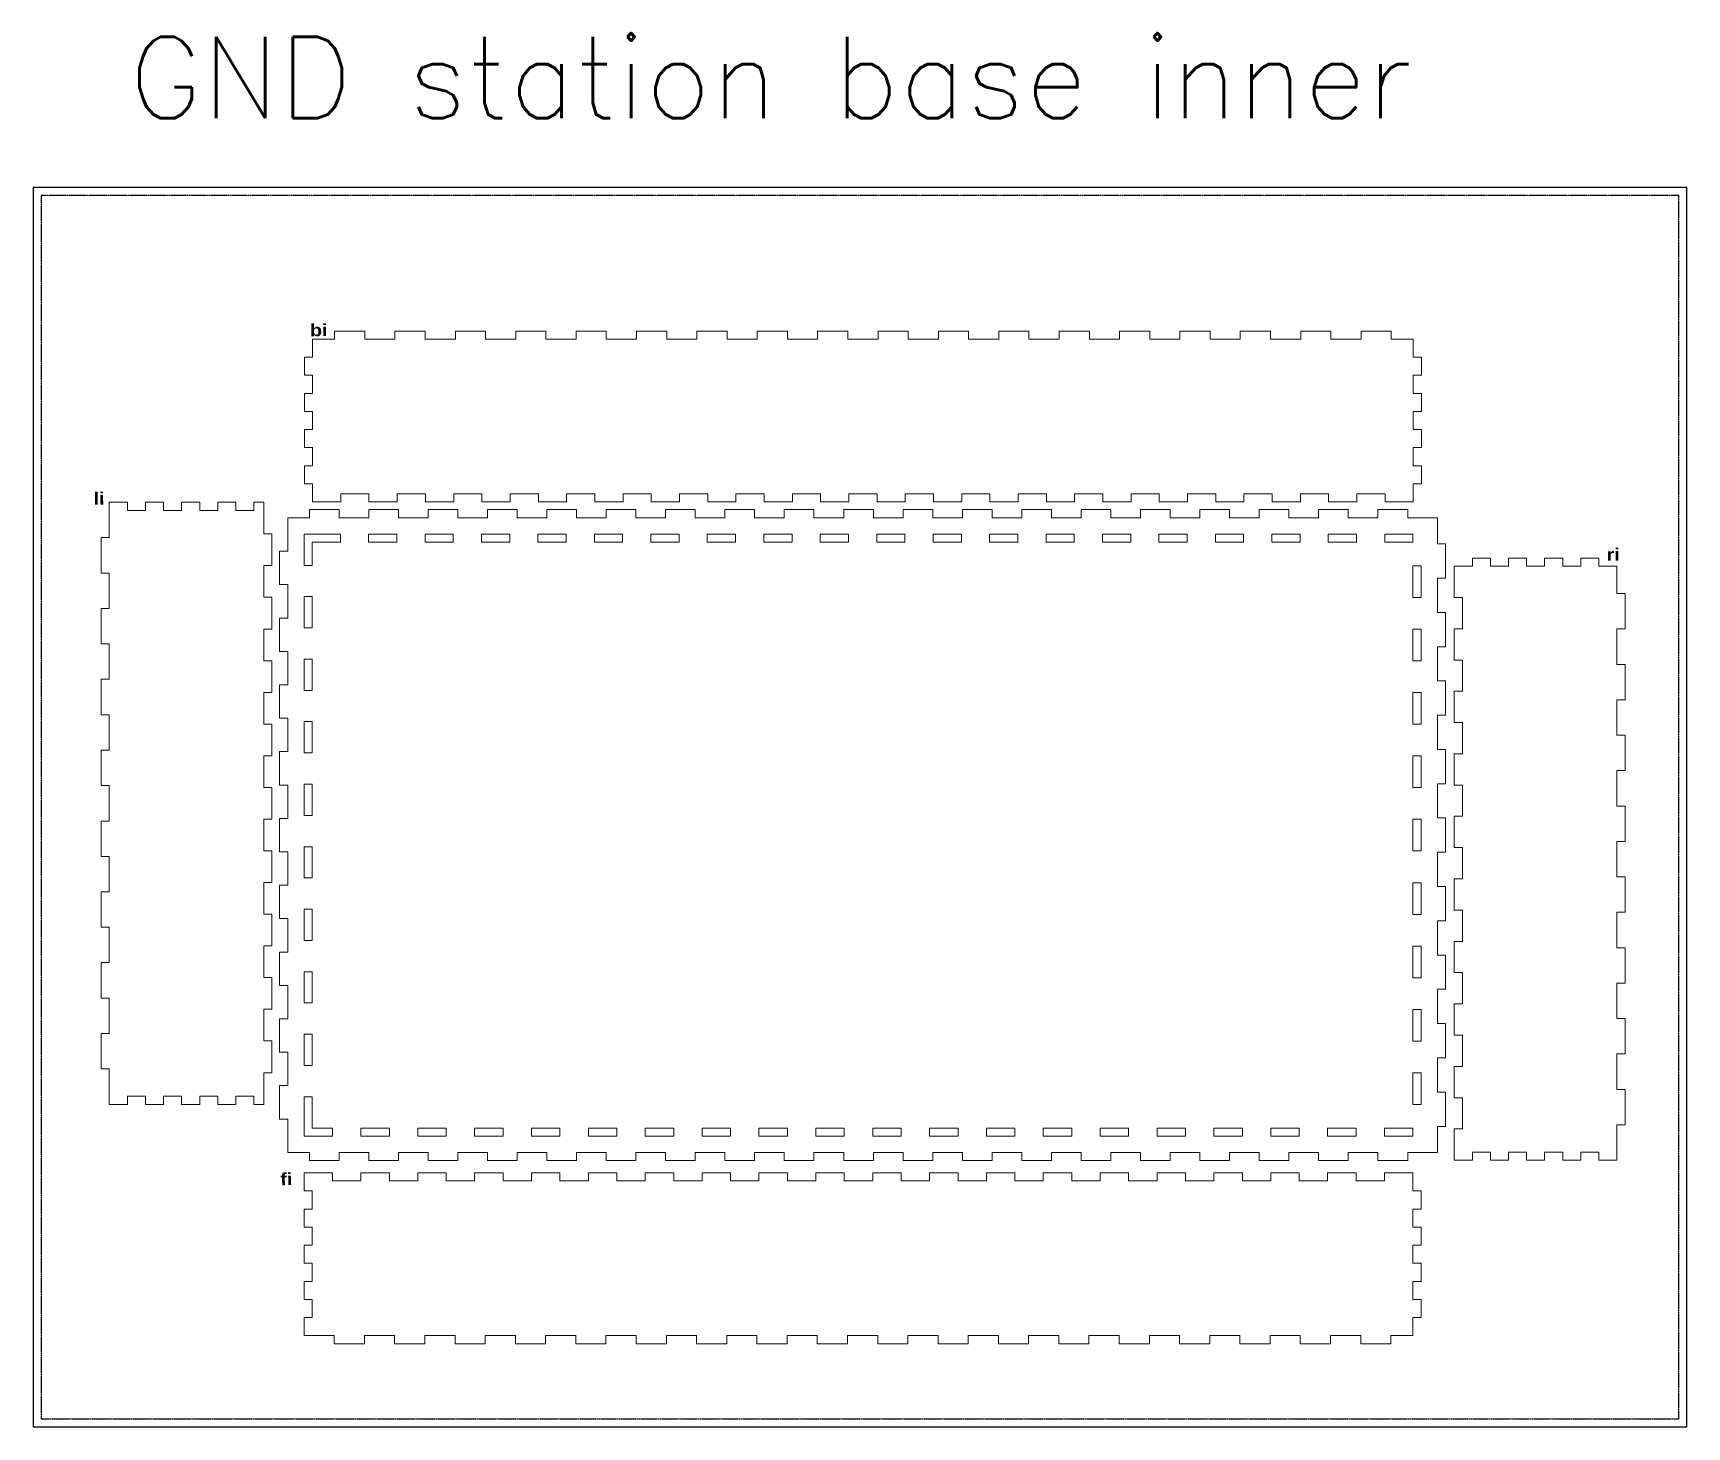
# Model space of a CAD drawing. Header units: millimetres. Extents: x 0 to 610, y 0 to 514.
import ezdxf

# ---------------------------------------------------------------- set-up
doc = ezdxf.new("R2010")
doc.units = ezdxf.units.MM
doc.header["$LTSCALE"] = 0.05
doc.linetypes.add('Dotted', pattern=[15, 12, -3])
doc.layers.get('0').update_dxf_attribs({"plot": 0})
doc.layers.add('CUT', color=1, linetype='Continuous', lineweight=0)
doc.layers.add('RASTER', color=250, linetype='Continuous', lineweight=0)
doc.styles.add('Annotative', font='simplex.shx')
doc.styles.add('raster', font='ariblk.ttf', dxfattribs={"height": 1})

# ---------------------------------------------------------------- blocks, each defined once
blk = doc.blocks.new('bottom')
for points in [[(-201.05, 0), (-201.05, -3), (-212, -3), (-212, -12.63), (-215, -12.63), (-215, -25.26), (-212, -25.26), (-212, -37.89), (-215, -37.89), (-215, -50.53), (-212, -50.53), (-212, -63.16), (-215, -63.16), (-215, -75.79), (-212, -75.79), (-212, -88.42), (-215, -88.42), (-215, -101.05), (-212, -101.05), (-212, -113.68), (-215, -113.68), (-215, -126.32), (-212, -126.32), (-212, -138.95), (-215, -138.95), (-215, -151.58), (-212, -151.58), (-212, -164.21), (-215, -164.21), (-215, -176.84), (-212, -176.84), (-212, -189.47), (-215, -189.47), (-215, -202.11), (-212, -202.11), (-212, -214.74), (-215, -214.74), (-215, -227.37), (-212, -227.37), (-212, -237), (-201.05, -237), (-201.05, -240), (-190.1, -240), (-190.1, -237), (-179.15, -237), (-179.15, -240), (-168.21, -240), (-168.21, -237), (-157.26, -237), (-157.26, -240), (-146.31, -240), (-146.31, -237), (-135.36, -237), (-135.36, -240), (-124.41, -240), (-124.41, -237), (-113.46, -237), (-113.46, -240), (-102.51, -240), (-102.51, -237), (-91.56, -237), (-91.56, -240), (-80.62, -240), (-80.62, -237), (-69.67, -237), (-69.67, -240), (-58.72, -240), (-58.72, -237), (-47.77, -237), (-47.77, -240), (-36.82, -240), (-36.82, -237), (-25.87, -237), (-25.87, -240), (-14.92, -240), (-14.92, -237), (-3.97, -237), (-3.97, -240), (6.97, -240), (6.97, -237), (17.92, -237), (17.92, -240), (28.87, -240), (28.87, -237), (39.82, -237), (39.82, -240), (50.77, -240), (50.77, -237), (61.72, -237), (61.72, -240), (72.67, -240), (72.67, -237), (83.62, -237), (83.62, -240), (94.56, -240), (94.56, -237), (105.51, -237), (105.51, -240), (116.46, -240), (116.46, -237), (127.41, -237), (127.41, -240), (138.36, -240), (138.36, -237), (149.31, -237), (149.31, -240), (160.26, -240), (160.26, -237), (171.21, -237), (171.21, -240), (182.15, -240), (182.15, -237), (193.1, -237), (193.1, -240), (204.05, -240), (204.05, -237), (212, -237), (212, -224.68), (215, -224.68), (215, -212.37), (212, -212.37), (212, -200.05), (215, -200.05), (215, -187.74), (212, -187.74), (212, -175.42), (215, -175.42), (215, -163.11), (212, -163.11), (212, -150.79), (215, -150.79), (215, -138.47), (212, -138.47), (212, -126.16), (215, -126.16), (215, -113.84), (212, -113.84), (212, -101.53), (215, -101.53), (215, -89.21), (212, -89.21), (212, -76.89), (215, -76.89), (215, -64.58), (212, -64.58), (212, -52.26), (215, -52.26), (215, -39.95), (212, -39.95), (212, -27.63), (215, -27.63), (215, -15.32), (212, -15.32), (212, -3), (204.05, -3), (204.05, 0), (193.1, 0), (193.1, -3), (182.15, -3), (182.15, 0), (171.21, 0), (171.21, -3), (160.26, -3), (160.26, 0), (149.31, 0), (149.31, -3), (138.36, -3), (138.36, 0), (127.41, 0), (127.41, -3), (116.46, -3), (116.46, 0), (105.51, 0), (105.51, -3), (94.56, -3), (94.56, 0), (83.62, 0), (83.62, -3), (72.67, -3), (72.67, 0), (61.72, 0), (61.72, -3), (50.77, -3), (50.77, 0), (39.82, 0), (39.82, -3), (28.87, -3), (28.87, 0), (17.92, 0), (17.92, -3), (6.97, -3), (6.97, 0), (-3.97, 0), (-3.97, -3), (-14.92, -3), (-14.92, 0), (-25.87, 0), (-25.87, -3), (-36.82, -3), (-36.82, 0), (-47.77, 0), (-47.77, -3), (-58.72, -3), (-58.72, 0), (-69.67, 0), (-69.67, -3), (-80.62, -3), (-80.62, 0), (-91.56, 0), (-91.56, -3), (-102.51, -3), (-102.51, 0), (-113.46, 0), (-113.46, -3), (-124.41, -3), (-124.41, 0), (-135.36, 0), (-135.36, -3), (-146.31, -3), (-146.31, 0), (-157.26, 0), (-157.26, -3), (-168.21, -3), (-168.21, 0), (-179.15, 0), (-179.15, -3), (-190.1, -3), (-190.1, 0)], [(-192.51, -12), (-203, -12), (-203, -9), (-192.51, -9)], [(-171.54, -12), (-182.03, -12), (-182.03, -9), (-171.54, -9)], [(-150.56, -12), (-161.05, -12), (-161.05, -9), (-150.56, -9)], [(-129.59, -12), (-140.08, -12), (-140.08, -9), (-129.59, -9)], [(-108.62, -12), (-119.1, -12), (-119.1, -9), (-108.62, -9)], [(-87.64, -12), (-98.13, -12), (-98.13, -9), (-87.64, -9)], [(-66.67, -12), (-77.15, -12), (-77.15, -9), (-66.67, -9)], [(-45.69, -9), (-45.69, -12), (-56.18, -12), (-56.18, -9)], [(-24.72, -9), (-24.72, -12), (-35.21, -12), (-35.21, -9)], [(-3.74, -12), (-14.23, -12), (-14.23, -9), (-3.74, -9)], [(17.23, -9), (17.23, -12), (6.74, -12), (6.74, -9)], [(38.21, -9), (38.21, -12), (27.72, -12), (27.72, -9)], [(59.18, -9), (59.18, -12), (48.69, -12), (48.69, -9)], [(80.15, -12), (69.67, -12), (69.67, -9), (80.15, -9)], [(101.13, -9), (101.13, -12), (90.64, -12), (90.64, -9)], [(122.1, -9), (122.1, -12), (111.62, -12), (111.62, -9)], [(143.08, -9), (143.08, -12), (132.59, -12), (132.59, -9)], [(164.05, -12), (153.56, -12), (153.56, -9), (164.05, -9)], [(185.03, -9), (185.03, -12), (174.54, -12), (174.54, -9)], [(203, -12), (195.51, -12), (195.51, -9), (206, -9), (206, -23.53), (203, -23.53)], [(-206, -32.37), (-206, -20.68), (-203, -20.68), (-203, -32.37)], [(203, -46.58), (203, -35.05), (206, -35.05), (206, -46.58)], [(-206, -44.05), (-203, -44.05), (-203, -55.74), (-206, -55.74)], [(203, -69.63), (203, -58.11), (206, -58.11), (206, -69.63)], [(-206, -67.42), (-203, -67.42), (-203, -79.11), (-206, -79.11)], [(203, -92.68), (203, -81.16), (206, -81.16), (206, -92.68)], [(-206, -90.79), (-203, -90.79), (-203, -102.47), (-206, -102.47)], [(206, -115.74), (203, -115.74), (203, -104.21), (206, -104.21)], [(-206, -125.84), (-206, -114.16), (-203, -114.16), (-203, -125.84)], [(206, -138.79), (203, -138.79), (203, -127.26), (206, -127.26)], [(-206, -137.53), (-203, -137.53), (-203, -149.21), (-206, -149.21)], [(206, -161.84), (203, -161.84), (203, -150.32), (206, -150.32)], [(-206, -172.58), (-206, -160.89), (-203, -160.89), (-203, -172.58)], [(203, -184.89), (203, -173.37), (206, -173.37), (206, -184.89)], [(-206, -195.95), (-206, -184.26), (-203, -184.26), (-203, -195.95)], [(206, -207.95), (203, -207.95), (203, -196.42), (206, -196.42)], [(-206, -219.32), (-206, -207.63), (-203, -207.63), (-203, -219.32)], [(192.59, -228), (203, -228), (203, -219.47), (206, -219.47), (206, -231), (192.59, -231)], [(-203, -231), (-203, -228), (-192.59, -228), (-192.59, -231)], [(-182.18, -231), (-182.18, -228), (-171.77, -228), (-171.77, -231)], [(-161.36, -228), (-150.95, -228), (-150.95, -231), (-161.36, -231)], [(-140.54, -231), (-140.54, -228), (-130.13, -228), (-130.13, -231)], [(-119.72, -231), (-119.72, -228), (-109.31, -228), (-109.31, -231)], [(-98.9, -231), (-98.9, -228), (-88.49, -228), (-88.49, -231)], [(-78.08, -228), (-67.67, -228), (-67.67, -231), (-78.08, -231)], [(-57.26, -231), (-57.26, -228), (-46.85, -228), (-46.85, -231)], [(-36.44, -231), (-36.44, -228), (-26.03, -228), (-26.03, -231)], [(-15.62, -231), (-15.62, -228), (-5.21, -228), (-5.21, -231)], [(5.21, -228), (15.62, -228), (15.62, -231), (5.21, -231)], [(26.03, -231), (26.03, -228), (36.44, -228), (36.44, -231)], [(46.85, -231), (46.85, -228), (57.26, -228), (57.26, -231)], [(67.67, -228), (78.08, -228), (78.08, -231), (67.67, -231)], [(88.49, -228), (98.9, -228), (98.9, -231), (88.49, -231)], [(109.31, -228), (119.72, -228), (119.72, -231), (109.31, -231)], [(130.13, -228), (140.54, -228), (140.54, -231), (130.13, -231)], [(150.95, -228), (161.36, -228), (161.36, -231), (150.95, -231)], [(171.77, -228), (182.18, -228), (182.18, -231), (171.77, -231)]]:
    blk.add_lwpolyline(points, close=True)
blk = doc.blocks.new('back_inner')
blk.add_lwpolyline([(194.86, 60), (194.86, 63), (183.73, 63), (183.73, 60), (172.59, 60), (172.59, 63), (161.46, 63), (161.46, 60), (150.32, 60), (150.32, 63), (139.19, 63), (139.19, 60), (128.05, 60), (128.05, 63), (116.92, 63), (116.92, 60), (105.78, 60), (105.78, 63), (94.65, 63), (94.65, 60), (83.51, 60), (83.51, 63), (72.38, 63), (72.38, 60), (61.24, 60), (61.24, 63), (50.11, 63), (50.11, 60), (38.97, 60), (38.97, 63), (27.84, 63), (27.84, 60), (16.7, 60), (16.7, 63), (5.57, 63), (5.57, 60), (-5.57, 60), (-5.57, 63), (-16.7, 63), (-16.7, 60), (-27.84, 60), (-27.84, 63), (-38.97, 63), (-38.97, 60), (-50.11, 60), (-50.11, 63), (-61.24, 63), (-61.24, 60), (-72.38, 60), (-72.38, 63), (-83.51, 63), (-83.51, 60), (-94.65, 60), (-94.65, 63), (-105.78, 63), (-105.78, 60), (-116.92, 60), (-116.92, 63), (-128.05, 63), (-128.05, 60), (-139.19, 60), (-139.19, 63), (-150.32, 63), (-150.32, 60), (-161.46, 60), (-161.46, 63), (-172.59, 63), (-172.59, 60), (-183.73, 60), (-183.73, 63), (-194.86, 63), (-194.86, 60), (-203, 60), (-203, 53.33), (-206, 53.33), (-206, 46.67), (-203, 46.67), (-203, 40), (-206, 40), (-206, 33.33), (-203, 33.33), (-203, 26.67), (-206, 26.67), (-206, 20), (-203, 20), (-203, 13.33), (-206, 13.33), (-206, 6.67), (-203, 6.67), (-203, 0), (-192.59, 0), (-192.59, 3), (-182.18, 3), (-182.18, 0), (-171.77, 0), (-171.77, 3), (-161.36, 3), (-161.36, 0), (-150.95, 0), (-150.95, 3), (-140.54, 3), (-140.54, 0), (-130.13, 0), (-130.13, 3), (-119.72, 3), (-119.72, 0), (-109.31, 0), (-109.31, 3), (-98.9, 3), (-98.9, 0), (-88.49, 0), (-88.49, 3), (-78.08, 3), (-78.08, 0), (-67.67, 0), (-67.67, 3), (-57.26, 3), (-57.26, 0), (-46.85, 0), (-46.85, 3), (-36.44, 3), (-36.44, 0), (-26.03, 0), (-26.03, 3), (-15.62, 3), (-15.62, 0), (-5.21, 0), (-5.21, 3), (5.21, 3), (5.21, 0), (15.62, 0), (15.62, 3), (26.03, 3), (26.03, 0), (36.44, 0), (36.44, 3), (46.85, 3), (46.85, 0), (57.26, 0), (57.26, 3), (67.67, 3), (67.67, 0), (78.08, 0), (78.08, 3), (88.49, 3), (88.49, 0), (98.9, 0), (98.9, 3), (109.31, 3), (109.31, 0), (119.72, 0), (119.72, 3), (130.13, 3), (130.13, 0), (140.54, 0), (140.54, 3), (150.95, 3), (150.95, 0), (161.36, 0), (161.36, 3), (171.77, 3), (171.77, 0), (182.18, 0), (182.18, 3), (192.59, 3), (192.59, 0), (203, 0), (203, 6.67), (206, 6.67), (206, 13.33), (203, 13.33), (203, 20), (206, 20), (206, 26.67), (203, 26.67), (203, 33.33), (206, 33.33), (206, 40), (203, 40), (203, 46.67), (206, 46.67), (206, 53.33), (203, 53.33), (203, 60)], close=True)
blk = doc.blocks.new('front_inner')
blk.add_lwpolyline([(-194.86, 60), (-203, 60), (-203, 53.33), (-206, 53.33), (-206, 46.67), (-203, 46.67), (-203, 40), (-206, 40), (-206, 33.33), (-203, 33.33), (-203, 26.67), (-206, 26.67), (-206, 20), (-203, 20), (-203, 13.33), (-206, 13.33), (-206, 6.67), (-203, 6.67), (-203, 0), (-192.51, 0), (-192.51, 3), (-182.03, 3), (-182.03, 0), (-171.54, 0), (-171.54, 3), (-161.05, 3), (-161.05, 0), (-150.56, 0), (-150.56, 3), (-140.08, 3), (-140.08, 0), (-129.59, 0), (-129.59, 3), (-119.1, 3), (-119.1, 0), (-108.62, 0), (-108.62, 3), (-98.13, 3), (-98.13, 0), (-87.64, 0), (-87.64, 3), (-77.15, 3), (-77.15, 0), (-66.67, 0), (-66.67, 3), (-56.18, 3), (-56.18, 0), (-45.69, 0), (-45.69, 3), (-35.21, 3), (-35.21, 0), (-24.72, 0), (-24.72, 3), (-14.23, 3), (-14.23, 0), (-3.74, 0), (-3.74, 3), (6.74, 3), (6.74, 0), (17.23, 0), (17.23, 3), (27.72, 3), (27.72, 0), (38.21, 0), (38.21, 3), (48.69, 3), (48.69, 0), (59.18, 0), (59.18, 3), (69.67, 3), (69.67, 0), (80.15, 0), (80.15, 3), (90.64, 3), (90.64, 0), (101.13, 0), (101.13, 3), (111.62, 3), (111.62, 0), (122.1, 0), (122.1, 3), (132.59, 3), (132.59, 0), (143.08, 0), (143.08, 3), (153.56, 3), (153.56, 0), (164.05, 0), (164.05, 3), (174.54, 3), (174.54, 0), (185.03, 0), (185.03, 3), (195.51, 3), (195.51, 0), (206, 0), (206, 6.67), (203, 6.67), (203, 13.33), (206, 13.33), (206, 20), (203, 20), (203, 26.67), (206, 26.67), (206, 33.33), (203, 33.33), (203, 40), (206, 40), (206, 46.67), (203, 46.67), (203, 53.33), (206, 53.33), (206, 60), (194.86, 60), (194.86, 63), (183.73, 63), (183.73, 60), (172.59, 60), (172.59, 63), (161.46, 63), (161.46, 60), (150.32, 60), (150.32, 63), (139.19, 63), (139.19, 60), (128.05, 60), (128.05, 63), (116.92, 63), (116.92, 60), (105.78, 60), (105.78, 63), (94.65, 63), (94.65, 60), (83.51, 60), (83.51, 63), (72.38, 63), (72.38, 60), (61.24, 60), (61.24, 63), (50.11, 63), (50.11, 60), (38.97, 60), (38.97, 63), (27.84, 63), (27.84, 60), (16.7, 60), (16.7, 63), (5.57, 63), (5.57, 60), (-5.57, 60), (-5.57, 63), (-16.7, 63), (-16.7, 60), (-27.84, 60), (-27.84, 63), (-38.97, 63), (-38.97, 60), (-50.11, 60), (-50.11, 63), (-61.24, 63), (-61.24, 60), (-72.38, 60), (-72.38, 63), (-83.51, 63), (-83.51, 60), (-94.65, 60), (-94.65, 63), (-105.78, 63), (-105.78, 60), (-116.92, 60), (-116.92, 63), (-128.05, 63), (-128.05, 60), (-139.19, 60), (-139.19, 63), (-150.32, 63), (-150.32, 60), (-161.46, 60), (-161.46, 63), (-172.59, 63), (-172.59, 60), (-183.73, 60), (-183.73, 63), (-194.86, 63)], close=True)
blk = doc.blocks.new('left_inner')
blk.add_lwpolyline([(-22.06, 60), (-22.06, 63), (-35.12, 63), (-35.12, 60), (-48.18, 60), (-48.18, 63), (-61.24, 63), (-61.24, 60), (-74.29, 60), (-74.29, 63), (-87.35, 63), (-87.35, 60), (-100.41, 60), (-100.41, 63), (-113.47, 63), (-113.47, 60), (-126.53, 60), (-126.53, 63), (-139.59, 63), (-139.59, 60), (-152.65, 60), (-152.65, 63), (-165.71, 63), (-165.71, 60), (-178.76, 60), (-178.76, 63), (-191.82, 63), (-191.82, 60), (-204.88, 60), (-204.88, 63), (-217.94, 63), (-217.94, 60), (-231, 60), (-231, 53.33), (-228, 53.33), (-228, 46.67), (-231, 46.67), (-231, 40), (-228, 40), (-228, 33.33), (-231, 33.33), (-231, 26.67), (-228, 26.67), (-228, 20), (-231, 20), (-231, 13.33), (-228, 13.33), (-228, 6.67), (-231, 6.67), (-231, 3), (-219.32, 3), (-219.32, 0), (-207.63, 0), (-207.63, 3), (-195.95, 3), (-195.95, 0), (-184.26, 0), (-184.26, 3), (-172.58, 3), (-172.58, 0), (-160.89, 0), (-160.89, 3), (-149.21, 3), (-149.21, 0), (-137.53, 0), (-137.53, 3), (-125.84, 3), (-125.84, 0), (-114.16, 0), (-114.16, 3), (-102.47, 3), (-102.47, 0), (-90.79, 0), (-90.79, 3), (-79.11, 3), (-79.11, 0), (-67.42, 0), (-67.42, 3), (-55.74, 3), (-55.74, 0), (-44.05, 0), (-44.05, 3), (-32.37, 3), (-32.37, 0), (-20.68, 0), (-20.68, 3), (-9, 3), (-9, 6.67), (-12, 6.67), (-12, 13.33), (-9, 13.33), (-9, 20), (-12, 20), (-12, 26.67), (-9, 26.67), (-9, 33.33), (-12, 33.33), (-12, 40), (-9, 40), (-9, 46.67), (-12, 46.67), (-12, 53.33), (-9, 53.33), (-9, 60)], close=True)
blk = doc.blocks.new('right_inner')
blk.add_lwpolyline([(217.94, 60), (217.94, 63), (204.88, 63), (204.88, 60), (191.82, 60), (191.82, 63), (178.76, 63), (178.76, 60), (165.71, 60), (165.71, 63), (152.65, 63), (152.65, 60), (139.59, 60), (139.59, 63), (126.53, 63), (126.53, 60), (113.47, 60), (113.47, 63), (100.41, 63), (100.41, 60), (87.35, 60), (87.35, 63), (74.29, 63), (74.29, 60), (61.24, 60), (61.24, 63), (48.18, 63), (48.18, 60), (35.12, 60), (35.12, 63), (22.06, 63), (22.06, 60), (12, 60), (12, 53.33), (9, 53.33), (9, 46.67), (12, 46.67), (12, 40), (9, 40), (9, 33.33), (12, 33.33), (12, 26.67), (9, 26.67), (9, 20), (12, 20), (12, 13.33), (9, 13.33), (9, 6.67), (12, 6.67), (12, 0), (23.53, 0), (23.53, 3), (35.05, 3), (35.05, 0), (46.58, 0), (46.58, 3), (58.11, 3), (58.11, 0), (69.63, 0), (69.63, 3), (81.16, 3), (81.16, 0), (92.68, 0), (92.68, 3), (104.21, 3), (104.21, 0), (115.74, 0), (115.74, 3), (127.26, 3), (127.26, 0), (138.79, 0), (138.79, 3), (150.32, 3), (150.32, 0), (161.84, 0), (161.84, 3), (173.37, 3), (173.37, 0), (184.89, 0), (184.89, 3), (196.42, 3), (196.42, 0), (207.95, 0), (207.95, 3), (219.47, 3), (219.47, 0), (231, 0), (231, 6.67), (228, 6.67), (228, 13.33), (231, 13.33), (231, 20), (228, 20), (228, 26.67), (231, 26.67), (231, 33.33), (228, 33.33), (228, 40), (231, 40), (231, 46.67), (228, 46.67), (228, 53.33), (231, 53.33), (231, 60)], close=True)

msp = doc.modelspace()

# ---------------------------------------------------------------- linework, layer by layer
msp.add_lwpolyline([(0, 0), (610, 0), (610, 457), (0, 457)], close=True)
at = {"linetype": 'Dotted'}
msp.add_lwpolyline([(3, 3), (607, 3), (607, 454), (3, 454)], close=True, dxfattribs=at)

# ---------------------------------------------------------------- block references
at = {"layer": 'CUT'}
msp.add_blockref('back_inner', (306.08, 341.05), dxfattribs=at)
for name, p, rotation in [('left_inner', (88.12, 349.93), 90), ('bottom', (305.95, 98.19), 180), ('right_inner', (524.2, 329.34), 270), ('front_inner', (305.95, 93.67), 180)]:
    msp.add_blockref(name, p, dxfattribs=dict(at, rotation=rotation))

# ---------------------------------------------------------------- texts
at = {"insert": (35.42, 512.48), "char_height": 30, "attachment_point": 1, "style": 'Annotative'}
msp.add_mtext_dynamic_manual_height_columns('GND station base inner', width=555.802, gutter_width=5, heights=[47.86], dxfattribs=at)
at = {"layer": 'RASTER', "style": 'raster'}
for s, p in [('bi', (102.17, 402.12)), ('li', (22.36, 340.06)), ('ri', (580.4, 319.41)), ('fi', (91.2, 89.12))]:
    msp.add_text(s, height=4.517, rotation=0.43646, dxfattribs=at).set_placement(p)

doc.saveas('drawing.dxf')
